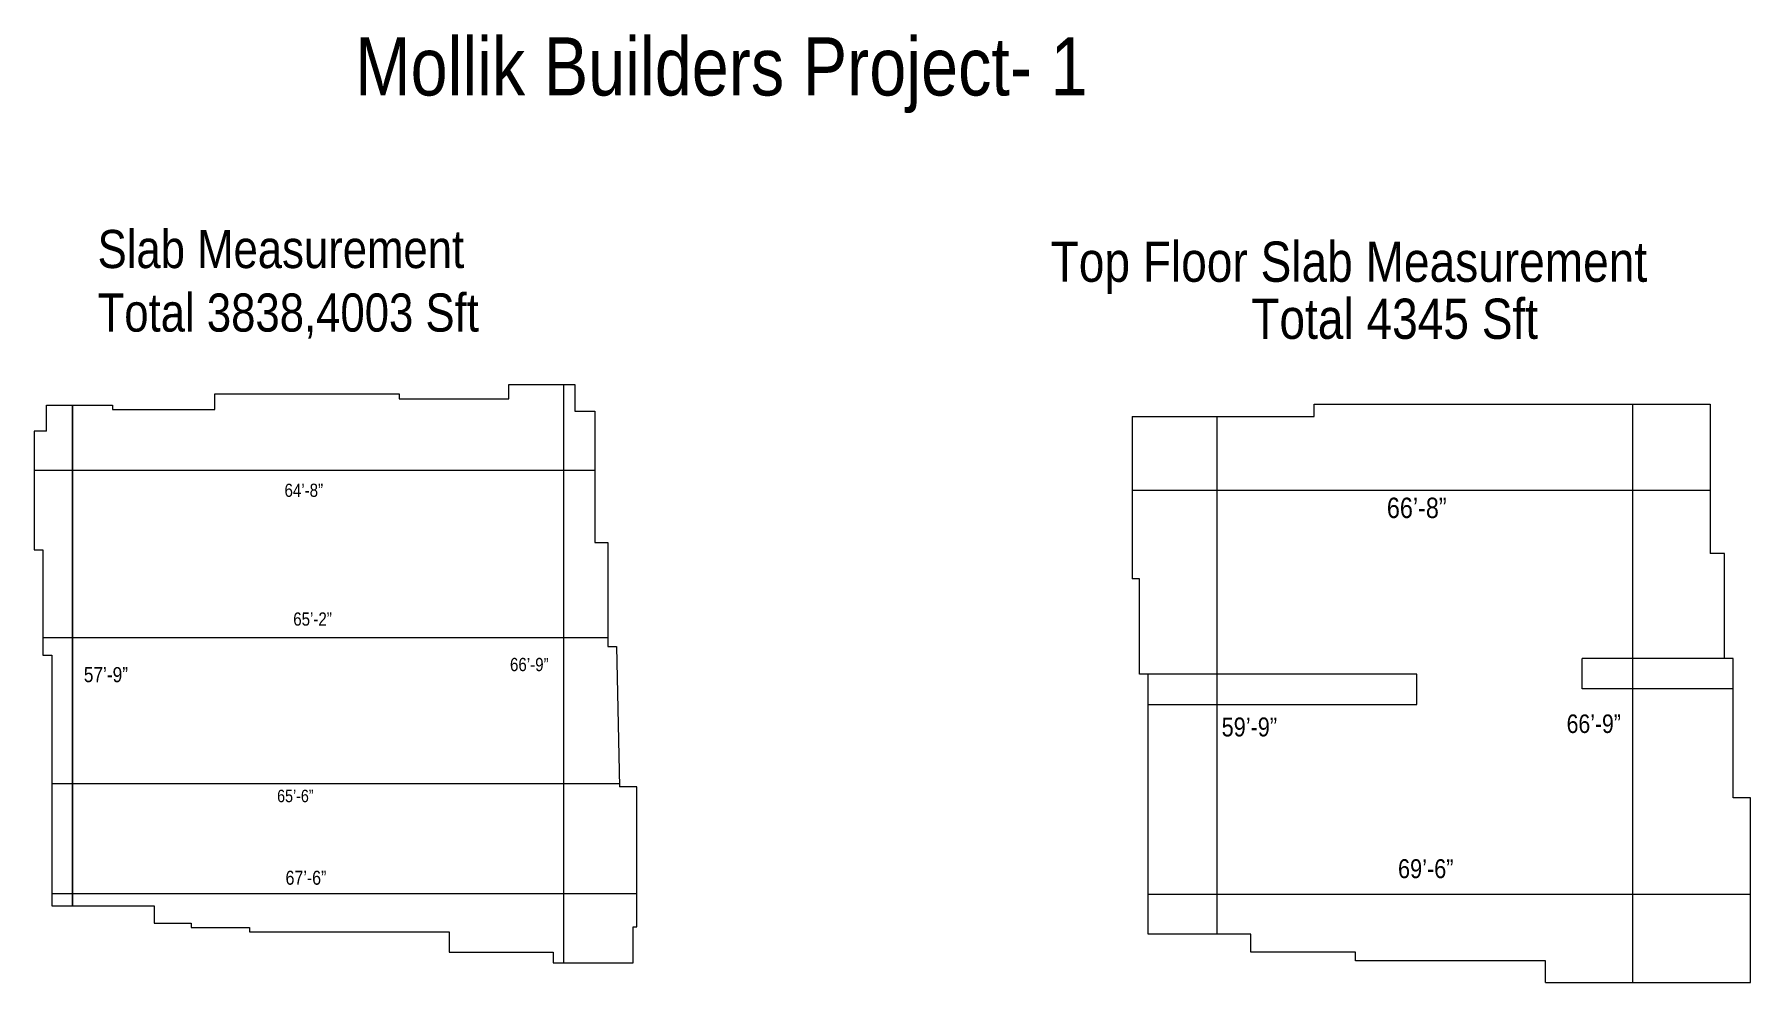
# Model space of a CAD drawing. Header units: inches. Extents: x 86637 to 174958, y -457090 to -227152.
# Drawn here: x 86670 to 89046, y -230563 to -229250 of the extents above; entities that cross this region are included whole.
import ezdxf

# ---------------------------------------------------------------- set-up
doc = ezdxf.new("R2010")
doc.units = ezdxf.units.IN
doc.header["$LTSCALE"] = 2
doc.header["$MEASUREMENT"] = 0
doc.layers.add('Beam Line', color=3, linetype='Continuous', lineweight=9)
doc.styles.add('Arial NR_4', font='ARIALN.TTF', dxfattribs={"height": 4})

msp = doc.modelspace()

# ---------------------------------------------------------------- linework, layer by layer
at = {"layer": 'Beam Line', "color": 10}
for p, q in [((87327.5, -229755.1), (87327.5, -229735.1)), ((87327.5, -229735.1), (87418.5, -229735.1)), ((87418.5, -229735.1), (87418.5, -229772.1)), ((86920.5, -229770.1), (86920.5, -229748.1)), ((86920.5, -229748.1), (87175.5, -229748.1)), ((87175.5, -229748.1), (87175.5, -229755.1)), ((87175.5, -229755.1), (87327.5, -229755.1)), ((86687.5, -229800.1), (86687.5, -229764.1)), ((86687.5, -229764.1), (86778.5, -229764.1)), ((86778.5, -229764.1), (86778.5, -229770.1)), ((86778.5, -229770.1), (86920.5, -229770.1)), ((87418.5, -229772.1), (87446.5, -229772.1)), ((87446.5, -229772.1), (87446.5, -229954.1)), ((88190.2, -229779.4), (88442.2, -229779.4)), ((88190.2, -229779.4), (88190.2, -230004.4)), ((88442.2, -229779.4), (88442.2, -229762.4)), ((88442.2, -229762.4), (88990.2, -229762.4)), ((88990.2, -229762.4), (88990.2, -229969.4)), ((86687.5, -229800.1), (86670.5, -229800.1)), ((86670.5, -229800.1), (86670.5, -229964.1)), ((86670.5, -229964.1), (86682.5, -229964.1)), ((86682.5, -229964.1), (86682.5, -230110.1)), ((87446.5, -229954.1), (87464.5, -229954.1)), ((87464.5, -229954.1), (87464.5, -230098.1)), ((89010.2, -229969.4), (88990.2, -229969.4)), ((89010.2, -230114.4), (89010.2, -229969.4)), ((88200.2, -230004.4), (88190.2, -230004.4)), ((88200.2, -230136.4), (88200.2, -230004.4)), ((86682.5, -230110.1), (86694.5, -230110.1)), ((86694.5, -230110.1), (86694.5, -230457.1)), ((87464.5, -230098.1), (87476.5, -230098.1)), ((87476.5, -230098.1), (87480.5, -230292.1)), ((88813.2, -230156.4), (88813.2, -230114.4)), ((89022.2, -230114.4), (88813.2, -230114.4)), ((89022.2, -230114.4), (89010.2, -230114.4)), ((89022.2, -230307.4), (89022.2, -230114.4)), ((88584.2, -230136.4), (88200.2, -230136.4)), ((88212.2, -230178.4), (88212.2, -230136.4)), ((88584.2, -230178.4), (88584.2, -230136.4)), ((89022.2, -230156.4), (88813.2, -230156.4)), ((88212.2, -230496.4), (88212.2, -230178.4)), ((88212.2, -230178.4), (88584.2, -230178.4)), ((87504.5, -230292.1), (87480.5, -230292.1)), ((87504.5, -230486.1), (87504.5, -230292.1)), ((89046.2, -230307.4), (89022.2, -230307.4)), ((89046.2, -230563.4), (89046.2, -230307.4)), ((86694.5, -230457.1), (86836.5, -230457.1)), ((86836.5, -230457.1), (86836.5, -230481.1)), ((86836.5, -230481.1), (86887.5, -230481.1)), ((86887.5, -230481.1), (86887.5, -230487.1)), ((86887.5, -230487.1), (86968.5, -230487.1)), ((86968.5, -230487.1), (86968.5, -230493.1)), ((86968.5, -230493.1), (87244.5, -230493.1)), ((87244.5, -230493.1), (87244.5, -230521.1)), ((87499.5, -230536.1), (87499.5, -230486.1)), ((87499.5, -230486.1), (87504.5, -230486.1)), ((88354.2, -230496.4), (88212.2, -230496.4)), ((88354.2, -230521.4), (88354.2, -230496.4)), ((87244.5, -230521.1), (87388.5, -230521.1)), ((87388.5, -230521.1), (87388.5, -230536.1)), ((87388.5, -230536.1), (87499.5, -230536.1)), ((88499.2, -230521.4), (88354.2, -230521.4)), ((88499.2, -230533.4), (88499.2, -230521.4)), ((88762.2, -230533.4), (88499.2, -230533.4)), ((88762.2, -230563.4), (88762.2, -230533.4)), ((88762.2, -230563.4), (89046.2, -230563.4))]:
    msp.add_line(p, q, dxfattribs=at)
at = {"layer": 'Beam Line', "color": 3}
for p, q in [((87403.1, -229735.1), (87403.1, -230535.1)), ((86723.4, -229764.1), (86723.4, -230457.1)), ((86694.5, -230440), (87504.5, -230440))]:
    msp.add_line(p, q, dxfattribs=at)
at = {"layer": 'Beam Line', "color": 5}
for p, q in [((87403.1, -229735.1), (87403.1, -230536.1)), ((86723.4, -230457.1), (86723.4, -229764.1)), ((88307.6, -230496.4), (88307.6, -229779.4)), ((88883.2, -230563.4), (88883.2, -229762.4)), ((86670.5, -229853.8), (87446.5, -229853.8)), ((88190.2, -229881.5), (88990.2, -229881.5)), ((86682.5, -230085.4), (87464.5, -230085.4)), ((86694.5, -230287.8), (87480.5, -230287.8)), ((86694.5, -230440), (87504.5, -230440)), ((88212.2, -230441.1), (89046.2, -230441.1))]:
    msp.add_line(p, q, dxfattribs=at)
at = {"layer": 'Beam Line', "color": 2}
msp.add_line((88212.2, -230441.1), (89046.2, -230441.1), dxfattribs=at)

# ---------------------------------------------------------------- texts
at = {"layer": 'Beam Line', "color": 1, "attachment_point": 1, "style": 'Arial NR_4'}
for s, insert, char_height in [('Mollik Builders Project- 1', (87114.6, -229254.7), 80.432), ('Top Floor Slab Measurement', (88077.3, -229537.4), 55.662), ('Total 4345 Sft', (88355, -229616.4), 55.662), ('59’-9”', (88314, -230196.3), 26.18), ('66’-9”', (88791.5, -230192.1), 25.63)]:
    msp.add_mtext(s, dxfattribs=dict(at, insert=insert, char_height=char_height))
at = {"layer": 'Beam Line', "color": 10, "attachment_point": 1, "style": 'Arial NR_4'}
for s, insert, char_height in [('Slab Measurement ^JTotal 3838,4003 Sft', (86758.1, -229521.3), 52.774), ('66’-8”', (88542.7, -229891.9), 28.25), ('69’-6”', (88558.1, -230392.5), 26.22)]:
    msp.add_mtext(s, dxfattribs=dict(at, insert=insert, char_height=char_height))
at = {"layer": 'Beam Line', "color": 5, "attachment_point": 1, "style": 'Arial NR_4'}
for s, insert, char_height in [('64’-8”', (87016.8, -229872.6), 18.24), ('65’-2”', (87028.9, -230050.9), 18.23), ('66’-9”', (87328.9, -230113.8), 18.26), ('57’-9”', (86739, -230126.5), 20.88), ('65’-6”', (87006.6, -230296.3), 17.22), ('67’-6”', (87018.2, -230408.5), 19.31)]:
    msp.add_mtext(s, dxfattribs=dict(at, insert=insert, char_height=char_height))

doc.saveas('drawing.dxf')
